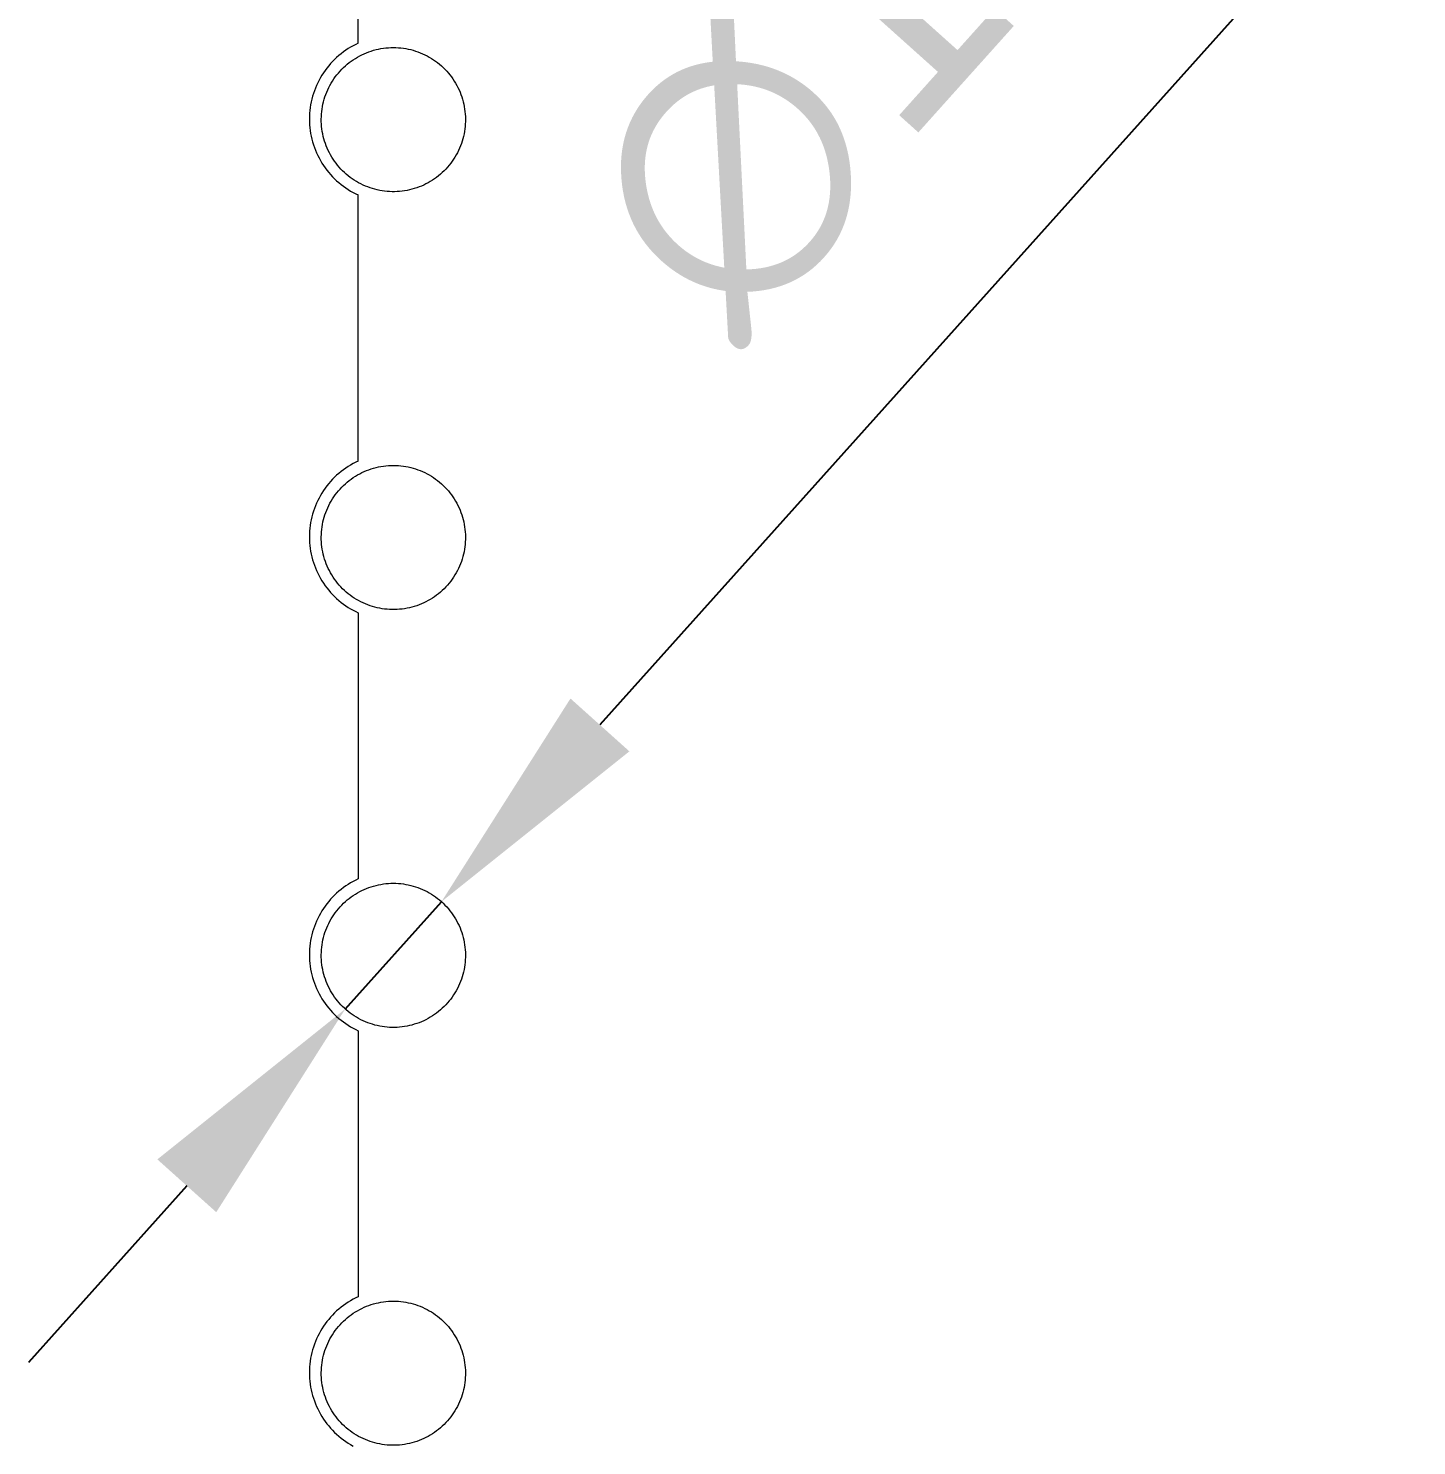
# Model space of a CAD drawing. Header units: inches. Extents: x -6.5 to 91.7, y -2.1 to 67.1.
# Drawn here: x 36.606 to 41.358, y 4.769 to 9.62 of the extents above; entities that cross this region are included whole.
import ezdxf

# ---------------------------------------------------------------- set-up
doc = ezdxf.new("R2010")
doc.units = ezdxf.units.IN
doc.header["$PDSIZE"] = -1
doc.layers.add('ZANO_R', color=7, linetype='Continuous', lineweight=0)
doc.layers.add('ZANO_W', color=1, linetype='Continuous', lineweight=0)
doc.styles.get("Standard").update_dxf_attribs({"font": 'ARIALUNI.TTF'})
doc.dimstyles.new('amerykanie', dxfattribs={"dimtxt": 50, "dimasz": 50, "dimexe": 0.5, "dimexo": 0.5, "dimgap": 1, "dimtad": 1, "dimdec": 0, "dimzin": 0, "dimlunit": 5, "dimtxsty": 'Standard', "dimcen": 0.09, "dimclrd": 1, "dimclre": 1, "dimclrt": 1, "dimazin": 0, "dimtfac": 1, "dimtdec": 0, "dimtmove": 0, "dimatfit": 3, "dimfxl": 1, "dimtzin": 0, "dimarcsym": 1})

# ---------------------------------------------------------------- blocks, each defined once
blk = doc.blocks.new('*D371')
at = {"layer": 'Defpoints', "color": 0}
for p in [(38.02, 6.6307), (37.6906, 6.2633)]:
    blk.add_point(p, dxfattribs=at)
at = {"layer": 'ZANO_W', "color": 1, "lineweight": -2}
for p, q in [((41.3579, 10.3539), (38.5623, 7.2356)), ((37.6906, 6.2633), (38.02, 6.6307)), ((37.1482, 5.6583), (36.6059, 5.0533))]:
    blk.add_line(p, q, dxfattribs=at)
at = {"layer": 'ZANO_W', "color": 1}
for points in [[(38.4615, 7.326), (38.6632, 7.1452), (38.02, 6.6307)], [(37.2491, 5.5679), (37.0474, 5.7487), (37.6906, 6.2633)]]:
    blk.add_solid(points, dxfattribs=at)
at = {"layer": 'ZANO_W', "color": 1, "insert": (39.545, 9.7125), "char_height": 0.8125, "attachment_point": 5, "rotation": 48.1228}
blk.add_mtext('∅1/2', dxfattribs=at)

msp = doc.modelspace()

# ---------------------------------------------------------------- linework, layer by layer
at = {"layer": 'ZANO_R'}
for p, q in [((37.73527, 9.56907), (37.73527, 10.47953)), ((37.71755, 9.56027), (37.70893, 9.55541)), ((37.72633, 9.56482), (37.71755, 9.56027)), ((37.73527, 9.56907), (37.72633, 9.56482)), ((37.65399, 9.51347), (37.64703, 9.50644)), ((37.66119, 9.52026), (37.65399, 9.51347)), ((37.66863, 9.5268), (37.66119, 9.52026)), ((37.67628, 9.53307), (37.66863, 9.5268)), ((37.68415, 9.53908), (37.67628, 9.53307)), ((37.69222, 9.5448), (37.68415, 9.53908)), ((37.70048, 9.55025), (37.69222, 9.5448)), ((37.70893, 9.55541), (37.70048, 9.55025)), ((37.71096, 9.50743), (37.71799, 9.51231)), ((37.71799, 9.51231), (37.72519, 9.51696)), ((37.72519, 9.51696), (37.73254, 9.52135)), ((37.73254, 9.52135), (37.74004, 9.52548)), ((37.74004, 9.52548), (37.74769, 9.52935)), ((37.74769, 9.52935), (37.75546, 9.53295)), ((37.75546, 9.53295), (37.76335, 9.53628)), ((37.76335, 9.53628), (37.77135, 9.53933)), ((37.77135, 9.53933), (37.77945, 9.5421)), ((37.77945, 9.5421), (37.78765, 9.54459)), ((37.78765, 9.54459), (37.79592, 9.5468)), ((37.79592, 9.5468), (37.80427, 9.54871)), ((37.80427, 9.54871), (37.81268, 9.55034)), ((37.81268, 9.55034), (37.82114, 9.55167)), ((37.82114, 9.55167), (37.82964, 9.55271)), ((37.82964, 9.55271), (37.83818, 9.55345)), ((37.83818, 9.55345), (37.84673, 9.5539)), ((37.84673, 9.5539), (37.85529, 9.55405)), ((37.85529, 9.55405), (37.86386, 9.5539)), ((37.86386, 9.5539), (37.87241, 9.55345)), ((37.87241, 9.55345), (37.88094, 9.55271)), ((37.88094, 9.55271), (37.88944, 9.55167)), ((37.88944, 9.55167), (37.8979, 9.55034)), ((37.8979, 9.55034), (37.90631, 9.54871)), ((37.90631, 9.54871), (37.91466, 9.5468)), ((37.91466, 9.5468), (37.92294, 9.54459)), ((37.92294, 9.54459), (37.93113, 9.5421)), ((37.93113, 9.5421), (37.93924, 9.53933)), ((37.93924, 9.53933), (37.94724, 9.53628)), ((37.94724, 9.53628), (37.95513, 9.53295)), ((37.95513, 9.53295), (37.9629, 9.52935)), ((37.9629, 9.52935), (37.97054, 9.52548)), ((37.97054, 9.52548), (37.97804, 9.52135)), ((37.97804, 9.52135), (37.9854, 9.51696)), ((37.9854, 9.51696), (37.9926, 9.51231)), ((37.9926, 9.51231), (37.99963, 9.50743)), ((37.61075, 9.45957), (37.60568, 9.45107)), ((37.61611, 9.46789), (37.61075, 9.45957)), ((37.62175, 9.47602), (37.61611, 9.46789)), ((37.62767, 9.48395), (37.62175, 9.47602)), ((37.63386, 9.49167), (37.62767, 9.48395)), ((37.64032, 9.49917), (37.63386, 9.49167)), ((37.64703, 9.50644), (37.64032, 9.49917)), ((37.65643, 9.45337), (37.66162, 9.46019)), ((37.66162, 9.46019), (37.66705, 9.46682)), ((37.66705, 9.46682), (37.6727, 9.47325)), ((37.6727, 9.47325), (37.67856, 9.47949)), ((37.67856, 9.47949), (37.68465, 9.48552)), ((37.68465, 9.48552), (37.69094, 9.49134)), ((37.69094, 9.49134), (37.69742, 9.49693)), ((37.69742, 9.49693), (37.7041, 9.5023)), ((37.7041, 9.5023), (37.71096, 9.50743)), ((37.99963, 9.50743), (38.00649, 9.5023)), ((38.00649, 9.5023), (38.01316, 9.49693)), ((38.01316, 9.49693), (38.01965, 9.49134)), ((38.01965, 9.49134), (38.02594, 9.48552)), ((38.02594, 9.48552), (38.03202, 9.47949)), ((38.03202, 9.47949), (38.03789, 9.47325)), ((38.03789, 9.47325), (38.04354, 9.46682)), ((38.04354, 9.46682), (38.04896, 9.46019)), ((38.04896, 9.46019), (38.05415, 9.45337)), ((37.58845, 9.41546), (37.58493, 9.40621)), ((37.59229, 9.42458), (37.58845, 9.41546)), ((37.59645, 9.43356), (37.59229, 9.42458)), ((37.60091, 9.44239), (37.59645, 9.43356)), ((37.60568, 9.45107), (37.60091, 9.44239)), ((37.63053, 9.4091), (37.6342, 9.41684)), ((37.6342, 9.41684), (37.63813, 9.42444)), ((37.63813, 9.42444), (37.64233, 9.43191)), ((37.64233, 9.43191), (37.64678, 9.43923)), ((37.64678, 9.43923), (37.65148, 9.44638)), ((37.65148, 9.44638), (37.65643, 9.45337)), ((38.05415, 9.45337), (38.0591, 9.44638)), ((38.0591, 9.44638), (38.06381, 9.43923)), ((38.06381, 9.43923), (38.06826, 9.43191)), ((38.06826, 9.43191), (38.07245, 9.42444)), ((38.07245, 9.42444), (38.07639, 9.41684)), ((38.07639, 9.41684), (38.08006, 9.4091)), ((37.5741, 9.36817), (37.57222, 9.35845)), ((37.57631, 9.37782), (37.5741, 9.36817)), ((37.57885, 9.38738), (37.57631, 9.37782)), ((37.58173, 9.39685), (37.57885, 9.38738)), ((37.58493, 9.40621), (37.58173, 9.39685)), ((37.61434, 9.36042), (37.61633, 9.36875)), ((37.61633, 9.36875), (37.6186, 9.37701)), ((37.6186, 9.37701), (37.62116, 9.38518)), ((37.62116, 9.38518), (37.62401, 9.39326)), ((37.62401, 9.39326), (37.62713, 9.40123)), ((37.62713, 9.40123), (37.63053, 9.4091)), ((38.08006, 9.4091), (38.08345, 9.40123)), ((38.08345, 9.40123), (38.08658, 9.39326)), ((38.08658, 9.39326), (38.08942, 9.38518)), ((38.08942, 9.38518), (38.09198, 9.37701)), ((38.09198, 9.37701), (38.09426, 9.36875)), ((38.09426, 9.36875), (38.09625, 9.36042)), ((37.56811, 9.31911), (37.56794, 9.30922)), ((37.56863, 9.32899), (37.56811, 9.31911)), ((37.56948, 9.33885), (37.56863, 9.32899)), ((37.57068, 9.34868), (37.56948, 9.33885)), ((37.57222, 9.35845), (37.57068, 9.34868)), ((37.60856, 9.30945), (37.60879, 9.31801)), ((37.60879, 9.31801), (37.60931, 9.32656)), ((37.60931, 9.32656), (37.61012, 9.33508)), ((37.61012, 9.33508), (37.61123, 9.34358)), ((37.61123, 9.34358), (37.61264, 9.35203)), ((37.61264, 9.35203), (37.61434, 9.36042)), ((38.09625, 9.36042), (38.09795, 9.35203)), ((38.09795, 9.35203), (38.09935, 9.34358)), ((38.09935, 9.34358), (38.10046, 9.33508)), ((38.10046, 9.33508), (38.10128, 9.32656)), ((38.10128, 9.32656), (38.1018, 9.31801)), ((38.1018, 9.31801), (38.10202, 9.30945)), ((37.56794, 9.30922), (37.56811, 9.29932)), ((37.56811, 9.29932), (37.56863, 9.28944)), ((37.56863, 9.28944), (37.56948, 9.27958)), ((37.56948, 9.27958), (37.57068, 9.26975)), ((37.57068, 9.26975), (37.57222, 9.25998)), ((37.60864, 9.30088), (37.60856, 9.30945)), ((37.60901, 9.29233), (37.60864, 9.30088)), ((37.60968, 9.28379), (37.60901, 9.29233)), ((37.61064, 9.27528), (37.60968, 9.28379)), ((37.6119, 9.26681), (37.61064, 9.27528)), ((37.61345, 9.25838), (37.6119, 9.26681)), ((38.09869, 9.26681), (38.09713, 9.25838)), ((38.09994, 9.27528), (38.09869, 9.26681)), ((38.10091, 9.28379), (38.09994, 9.27528)), ((38.10158, 9.29233), (38.10091, 9.28379)), ((38.10195, 9.30088), (38.10158, 9.29233)), ((38.10202, 9.30945), (38.10195, 9.30088)), ((37.57222, 9.25998), (37.5741, 9.25026)), ((37.5741, 9.25026), (37.57631, 9.24062)), ((37.57631, 9.24062), (37.57885, 9.23105)), ((37.57885, 9.23105), (37.58173, 9.22158)), ((37.58173, 9.22158), (37.58493, 9.21222)), ((37.6153, 9.25002), (37.61345, 9.25838)), ((37.61743, 9.24172), (37.6153, 9.25002)), ((37.61985, 9.23351), (37.61743, 9.24172)), ((37.62255, 9.22538), (37.61985, 9.23351)), ((37.62553, 9.21735), (37.62255, 9.22538)), ((37.6288, 9.20943), (37.62553, 9.21735)), ((38.08505, 9.21735), (38.08179, 9.20943)), ((38.08803, 9.22538), (38.08505, 9.21735)), ((38.09074, 9.23351), (38.08803, 9.22538)), ((38.09316, 9.24172), (38.09074, 9.23351)), ((38.09529, 9.25002), (38.09316, 9.24172)), ((38.09713, 9.25838), (38.09529, 9.25002)), ((37.58493, 9.21222), (37.58845, 9.20297)), ((37.58845, 9.20297), (37.59229, 9.19385)), ((37.59229, 9.19385), (37.59645, 9.18487)), ((37.59645, 9.18487), (37.60091, 9.17604)), ((37.60091, 9.17604), (37.60568, 9.16737)), ((37.63233, 9.20163), (37.6288, 9.20943)), ((37.63613, 9.19396), (37.63233, 9.20163)), ((37.6402, 9.18642), (37.63613, 9.19396)), ((37.64452, 9.17902), (37.6402, 9.18642)), ((37.6491, 9.17179), (37.64452, 9.17902)), ((37.65393, 9.16471), (37.6491, 9.17179)), ((38.06148, 9.17179), (38.05666, 9.16471)), ((38.06606, 9.17902), (38.06148, 9.17179)), ((38.07039, 9.18642), (38.06606, 9.17902)), ((38.07445, 9.19396), (38.07039, 9.18642)), ((38.07826, 9.20163), (38.07445, 9.19396)), ((38.08179, 9.20943), (38.07826, 9.20163)), ((37.60568, 9.16737), (37.61075, 9.15886)), ((37.61075, 9.15886), (37.61611, 9.15054)), ((37.61611, 9.15054), (37.62175, 9.14241)), ((37.62175, 9.14241), (37.62767, 9.13448)), ((37.62767, 9.13448), (37.63386, 9.12676)), ((37.63386, 9.12676), (37.64032, 9.11926)), ((37.659, 9.15781), (37.65393, 9.16471)), ((37.66431, 9.15109), (37.659, 9.15781)), ((37.66984, 9.14455), (37.66431, 9.15109)), ((37.6756, 9.13821), (37.66984, 9.14455)), ((37.68158, 9.13208), (37.6756, 9.13821)), ((37.68777, 9.12616), (37.68158, 9.13208)), ((37.69415, 9.12045), (37.68777, 9.12616)), ((37.70074, 9.11497), (37.69415, 9.12045)), ((38.01643, 9.12045), (38.00985, 9.11497)), ((38.02282, 9.12616), (38.01643, 9.12045)), ((38.02901, 9.13208), (38.02282, 9.12616)), ((38.03498, 9.13821), (38.02901, 9.13208)), ((38.04074, 9.14455), (38.03498, 9.13821)), ((38.04628, 9.15109), (38.04074, 9.14455)), ((38.05159, 9.15781), (38.04628, 9.15109)), ((38.05666, 9.16471), (38.05159, 9.15781)), ((37.64032, 9.11926), (37.64703, 9.11199)), ((37.64703, 9.11199), (37.65399, 9.10496)), ((37.65399, 9.10496), (37.66119, 9.09817)), ((37.66119, 9.09817), (37.66863, 9.09163)), ((37.66863, 9.09163), (37.67628, 9.08536)), ((37.67628, 9.08536), (37.68415, 9.07936)), ((37.68415, 9.07936), (37.69222, 9.07363)), ((37.69222, 9.07363), (37.70048, 9.06818)), ((37.7075, 9.10972), (37.70074, 9.11497)), ((37.71445, 9.10471), (37.7075, 9.10972)), ((37.72157, 9.09995), (37.71445, 9.10471)), ((37.72885, 9.09543), (37.72157, 9.09995)), ((37.73627, 9.09117), (37.72885, 9.09543)), ((37.74385, 9.08717), (37.73627, 9.09117)), ((37.75156, 9.08343), (37.74385, 9.08717)), ((37.75939, 9.07997), (37.75156, 9.08343)), ((37.76734, 9.07678), (37.75939, 9.07997)), ((37.77539, 9.07386), (37.76734, 9.07678)), ((37.78354, 9.07123), (37.77539, 9.07386)), ((37.79178, 9.06888), (37.78354, 9.07123)), ((37.92705, 9.07123), (37.91881, 9.06888)), ((37.9352, 9.07386), (37.92705, 9.07123)), ((37.94325, 9.07678), (37.9352, 9.07386)), ((37.9512, 9.07997), (37.94325, 9.07678)), ((37.95903, 9.08343), (37.9512, 9.07997)), ((37.96674, 9.08717), (37.95903, 9.08343)), ((37.97431, 9.09117), (37.96674, 9.08717)), ((37.98174, 9.09543), (37.97431, 9.09117)), ((37.98902, 9.09995), (37.98174, 9.09543)), ((37.99613, 9.10471), (37.98902, 9.09995)), ((38.00308, 9.10972), (37.99613, 9.10471)), ((38.00985, 9.11497), (38.00308, 9.10972)), ((37.70048, 9.06818), (37.70893, 9.06303)), ((37.70893, 9.06303), (37.71755, 9.05817)), ((37.71755, 9.05817), (37.72633, 9.05361)), ((37.72633, 9.05361), (37.73527, 9.04936)), ((37.73527, 8.1389), (37.73527, 9.04936)), ((37.80009, 9.06682), (37.79178, 9.06888)), ((37.80847, 9.06505), (37.80009, 9.06682)), ((37.81691, 9.06357), (37.80847, 9.06505)), ((37.82539, 9.06239), (37.81691, 9.06357)), ((37.83391, 9.06149), (37.82539, 9.06239)), ((37.84245, 9.0609), (37.83391, 9.06149)), ((37.85101, 9.0606), (37.84245, 9.0609)), ((37.85958, 9.0606), (37.85101, 9.0606)), ((37.86813, 9.0609), (37.85958, 9.0606)), ((37.87668, 9.06149), (37.86813, 9.0609)), ((37.8852, 9.06239), (37.87668, 9.06149)), ((37.89368, 9.06357), (37.8852, 9.06239)), ((37.90212, 9.06505), (37.89368, 9.06357)), ((37.9105, 9.06682), (37.90212, 9.06505)), ((37.91881, 9.06888), (37.9105, 9.06682)), ((37.67628, 8.1029), (37.66863, 8.09663)), ((37.68415, 8.10891), (37.67628, 8.1029)), ((37.69222, 8.11463), (37.68415, 8.10891)), ((37.70048, 8.12008), (37.69222, 8.11463)), ((37.70893, 8.12523), (37.70048, 8.12008)), ((37.71755, 8.13009), (37.70893, 8.12523)), ((37.72633, 8.13465), (37.71755, 8.13009)), ((37.73527, 8.1389), (37.72633, 8.13465)), ((37.74769, 8.09917), (37.75546, 8.10278)), ((37.75546, 8.10278), (37.76335, 8.1061)), ((37.76335, 8.1061), (37.77135, 8.10916)), ((37.77135, 8.10916), (37.77945, 8.11193)), ((37.77945, 8.11193), (37.78765, 8.11442)), ((37.78765, 8.11442), (37.79592, 8.11663)), ((37.79592, 8.11663), (37.80427, 8.11854)), ((37.80427, 8.11854), (37.81268, 8.12017)), ((37.81268, 8.12017), (37.82114, 8.1215)), ((37.82114, 8.1215), (37.82964, 8.12254)), ((37.82964, 8.12254), (37.83818, 8.12328)), ((37.83818, 8.12328), (37.84673, 8.12373)), ((37.84673, 8.12373), (37.85529, 8.12388)), ((37.85529, 8.12388), (37.86386, 8.12373)), ((37.86386, 8.12373), (37.87241, 8.12328)), ((37.87241, 8.12328), (37.88094, 8.12254)), ((37.88094, 8.12254), (37.88944, 8.1215)), ((37.88944, 8.1215), (37.8979, 8.12017)), ((37.8979, 8.12017), (37.90631, 8.11854)), ((37.90631, 8.11854), (37.91466, 8.11663)), ((37.91466, 8.11663), (37.92294, 8.11442)), ((37.92294, 8.11442), (37.93113, 8.11193)), ((37.93113, 8.11193), (37.93924, 8.10916)), ((37.93924, 8.10916), (37.94724, 8.1061)), ((37.94724, 8.1061), (37.95513, 8.10278)), ((37.95513, 8.10278), (37.9629, 8.09917)), ((37.62767, 8.05378), (37.62175, 8.04585)), ((37.63386, 8.0615), (37.62767, 8.05378)), ((37.64032, 8.069), (37.63386, 8.0615)), ((37.64703, 8.07627), (37.64032, 8.069)), ((37.65399, 8.0833), (37.64703, 8.07627)), ((37.66119, 8.09009), (37.65399, 8.0833)), ((37.66863, 8.09663), (37.66119, 8.09009)), ((37.67856, 8.04932), (37.68465, 8.05535)), ((37.68465, 8.05535), (37.69094, 8.06117)), ((37.69094, 8.06117), (37.69742, 8.06676)), ((37.69742, 8.06676), (37.7041, 8.07212)), ((37.7041, 8.07212), (37.71096, 8.07725)), ((37.71096, 8.07725), (37.71799, 8.08214)), ((37.71799, 8.08214), (37.72519, 8.08679)), ((37.72519, 8.08679), (37.73254, 8.09117)), ((37.73254, 8.09117), (37.74004, 8.09531)), ((37.74004, 8.09531), (37.74769, 8.09917)), ((37.9629, 8.09917), (37.97054, 8.09531)), ((37.97054, 8.09531), (37.97804, 8.09117)), ((37.97804, 8.09117), (37.9854, 8.08679)), ((37.9854, 8.08679), (37.9926, 8.08214)), ((37.9926, 8.08214), (37.99963, 8.07725)), ((37.99963, 8.07725), (38.00649, 8.07212)), ((38.00649, 8.07212), (38.01316, 8.06676)), ((38.01316, 8.06676), (38.01965, 8.06117)), ((38.01965, 8.06117), (38.02594, 8.05535)), ((38.02594, 8.05535), (38.03202, 8.04932)), ((37.60091, 8.01222), (37.59645, 8.00339)), ((37.60568, 8.0209), (37.60091, 8.01222)), ((37.61075, 8.0294), (37.60568, 8.0209)), ((37.61611, 8.03772), (37.61075, 8.0294)), ((37.62175, 8.04585), (37.61611, 8.03772)), ((37.64233, 8.00174), (37.64678, 8.00906)), ((37.64678, 8.00906), (37.65148, 8.01621)), ((37.65148, 8.01621), (37.65643, 8.0232)), ((37.65643, 8.0232), (37.66162, 8.03002)), ((37.66162, 8.03002), (37.66705, 8.03665)), ((37.66705, 8.03665), (37.6727, 8.04308)), ((37.6727, 8.04308), (37.67856, 8.04932)), ((38.03202, 8.04932), (38.03789, 8.04308)), ((38.03789, 8.04308), (38.04354, 8.03665)), ((38.04354, 8.03665), (38.04896, 8.03002)), ((38.04896, 8.03002), (38.05415, 8.0232)), ((38.05415, 8.0232), (38.0591, 8.01621)), ((38.0591, 8.01621), (38.06381, 8.00906)), ((38.06381, 8.00906), (38.06826, 8.00174)), ((37.57885, 7.95721), (37.57631, 7.94764)), ((37.58173, 7.96668), (37.57885, 7.95721)), ((37.58493, 7.97604), (37.58173, 7.96668)), ((37.58845, 7.98529), (37.58493, 7.97604)), ((37.59229, 7.99441), (37.58845, 7.98529)), ((37.59645, 8.00339), (37.59229, 7.99441)), ((37.62116, 7.95501), (37.62401, 7.96309)), ((37.62401, 7.96309), (37.62713, 7.97106)), ((37.62713, 7.97106), (37.63053, 7.97893)), ((37.63053, 7.97893), (37.6342, 7.98667)), ((37.6342, 7.98667), (37.63813, 7.99427)), ((37.63813, 7.99427), (37.64233, 8.00174)), ((38.06826, 8.00174), (38.07245, 7.99427)), ((38.07245, 7.99427), (38.07639, 7.98667)), ((38.07639, 7.98667), (38.08006, 7.97893)), ((38.08006, 7.97893), (38.08345, 7.97106)), ((38.08345, 7.97106), (38.08658, 7.96309)), ((38.08658, 7.96309), (38.08942, 7.95501)), ((37.56948, 7.90868), (37.56863, 7.89882)), ((37.57068, 7.91851), (37.56948, 7.90868)), ((37.57222, 7.92828), (37.57068, 7.91851)), ((37.5741, 7.938), (37.57222, 7.92828)), ((37.57631, 7.94764), (37.5741, 7.938)), ((37.61012, 7.90491), (37.61123, 7.91341)), ((37.61123, 7.91341), (37.61264, 7.92185)), ((37.61264, 7.92185), (37.61434, 7.93025)), ((37.61434, 7.93025), (37.61633, 7.93858)), ((37.61633, 7.93858), (37.6186, 7.94684)), ((37.6186, 7.94684), (37.62116, 7.95501)), ((38.08942, 7.95501), (38.09198, 7.94684)), ((38.09198, 7.94684), (38.09426, 7.93858)), ((38.09426, 7.93858), (38.09625, 7.93025)), ((38.09625, 7.93025), (38.09795, 7.92185)), ((38.09795, 7.92185), (38.09935, 7.91341)), ((38.09935, 7.91341), (38.10046, 7.90491)), ((37.56811, 7.88894), (37.56794, 7.87905)), ((37.56794, 7.87905), (37.56811, 7.86915)), ((37.56863, 7.89882), (37.56811, 7.88894)), ((37.56811, 7.86915), (37.56863, 7.85927)), ((37.56863, 7.85927), (37.56948, 7.84941)), ((37.60856, 7.87928), (37.60879, 7.88784)), ((37.60864, 7.87071), (37.60856, 7.87928)), ((37.60901, 7.86216), (37.60864, 7.87071)), ((37.60879, 7.88784), (37.60931, 7.89639)), ((37.60968, 7.85362), (37.60901, 7.86216)), ((37.60931, 7.89639), (37.61012, 7.90491)), ((38.10046, 7.90491), (38.10128, 7.89639)), ((38.10158, 7.86216), (38.10091, 7.85362)), ((38.10128, 7.89639), (38.1018, 7.88784)), ((38.10195, 7.87071), (38.10158, 7.86216)), ((38.1018, 7.88784), (38.10202, 7.87928)), ((38.10202, 7.87928), (38.10195, 7.87071)), ((37.56948, 7.84941), (37.57068, 7.83958)), ((37.57068, 7.83958), (37.57222, 7.82981)), ((37.57222, 7.82981), (37.5741, 7.82009)), ((37.5741, 7.82009), (37.57631, 7.81045)), ((37.57631, 7.81045), (37.57885, 7.80088)), ((37.61064, 7.84511), (37.60968, 7.85362)), ((37.6119, 7.83663), (37.61064, 7.84511)), ((37.61345, 7.82821), (37.6119, 7.83663)), ((37.6153, 7.81985), (37.61345, 7.82821)), ((37.61743, 7.81155), (37.6153, 7.81985)), ((37.61985, 7.80334), (37.61743, 7.81155)), ((38.09316, 7.81155), (38.09074, 7.80334)), ((38.09529, 7.81985), (38.09316, 7.81155)), ((38.09713, 7.82821), (38.09529, 7.81985)), ((38.09869, 7.83663), (38.09713, 7.82821)), ((38.09994, 7.84511), (38.09869, 7.83663)), ((38.10091, 7.85362), (38.09994, 7.84511)), ((37.57885, 7.80088), (37.58173, 7.79141)), ((37.58173, 7.79141), (37.58493, 7.78205)), ((37.58493, 7.78205), (37.58845, 7.7728)), ((37.58845, 7.7728), (37.59229, 7.76368)), ((37.59229, 7.76368), (37.59645, 7.7547)), ((37.62255, 7.79521), (37.61985, 7.80334)), ((37.62553, 7.78718), (37.62255, 7.79521)), ((37.6288, 7.77926), (37.62553, 7.78718)), ((37.63233, 7.77146), (37.6288, 7.77926)), ((37.63613, 7.76378), (37.63233, 7.77146)), ((37.6402, 7.75625), (37.63613, 7.76378)), ((38.07445, 7.76378), (38.07039, 7.75625)), ((38.07826, 7.77146), (38.07445, 7.76378)), ((38.08179, 7.77926), (38.07826, 7.77146)), ((38.08505, 7.78718), (38.08179, 7.77926)), ((38.08803, 7.79521), (38.08505, 7.78718)), ((38.09074, 7.80334), (38.08803, 7.79521)), ((37.59645, 7.7547), (37.60091, 7.74587)), ((37.60091, 7.74587), (37.60568, 7.73719)), ((37.60568, 7.73719), (37.61075, 7.72869)), ((37.61075, 7.72869), (37.61611, 7.72037)), ((37.61611, 7.72037), (37.62175, 7.71224)), ((37.64452, 7.74885), (37.6402, 7.75625)), ((37.6491, 7.74162), (37.64452, 7.74885)), ((37.65393, 7.73454), (37.6491, 7.74162)), ((37.659, 7.72764), (37.65393, 7.73454)), ((37.66431, 7.72092), (37.659, 7.72764)), ((37.66984, 7.71438), (37.66431, 7.72092)), ((37.6756, 7.70804), (37.66984, 7.71438)), ((38.04074, 7.71438), (38.03498, 7.70804)), ((38.04628, 7.72092), (38.04074, 7.71438)), ((38.05159, 7.72764), (38.04628, 7.72092)), ((38.05666, 7.73454), (38.05159, 7.72764)), ((38.06148, 7.74162), (38.05666, 7.73454)), ((38.06606, 7.74885), (38.06148, 7.74162)), ((38.07039, 7.75625), (38.06606, 7.74885)), ((37.62175, 7.71224), (37.62767, 7.70431)), ((37.62767, 7.70431), (37.63386, 7.69659)), ((37.63386, 7.69659), (37.64032, 7.68909)), ((37.64032, 7.68909), (37.64703, 7.68182)), ((37.64703, 7.68182), (37.65399, 7.67479)), ((37.65399, 7.67479), (37.66119, 7.668)), ((37.66119, 7.668), (37.66863, 7.66146)), ((37.68158, 7.70191), (37.6756, 7.70804)), ((37.68777, 7.69599), (37.68158, 7.70191)), ((37.69415, 7.69028), (37.68777, 7.69599)), ((37.70074, 7.6848), (37.69415, 7.69028)), ((37.7075, 7.67955), (37.70074, 7.6848)), ((37.71445, 7.67454), (37.7075, 7.67955)), ((37.72157, 7.66978), (37.71445, 7.67454)), ((37.72885, 7.66526), (37.72157, 7.66978)), ((37.73627, 7.661), (37.72885, 7.66526)), ((37.98174, 7.66526), (37.97431, 7.661)), ((37.98902, 7.66978), (37.98174, 7.66526)), ((37.99613, 7.67454), (37.98902, 7.66978)), ((38.00308, 7.67955), (37.99613, 7.67454)), ((38.00985, 7.6848), (38.00308, 7.67955)), ((38.01643, 7.69028), (38.00985, 7.6848)), ((38.02282, 7.69599), (38.01643, 7.69028)), ((38.02901, 7.70191), (38.02282, 7.69599)), ((38.03498, 7.70804), (38.02901, 7.70191)), ((37.66863, 7.66146), (37.67628, 7.65519)), ((37.67628, 7.65519), (37.68415, 7.64918)), ((37.68415, 7.64918), (37.69222, 7.64346)), ((37.69222, 7.64346), (37.70048, 7.63801)), ((37.70048, 7.63801), (37.70893, 7.63286)), ((37.70893, 7.63286), (37.71755, 7.628)), ((37.71755, 7.628), (37.72633, 7.62344)), ((37.72633, 7.62344), (37.73527, 7.61919)), ((37.73527, 7.61919), (37.73527, 6.70873)), ((37.74385, 7.657), (37.73627, 7.661)), ((37.75156, 7.65326), (37.74385, 7.657)), ((37.75939, 7.6498), (37.75156, 7.65326)), ((37.76734, 7.64661), (37.75939, 7.6498)), ((37.77539, 7.64369), (37.76734, 7.64661)), ((37.78354, 7.64106), (37.77539, 7.64369)), ((37.79178, 7.63871), (37.78354, 7.64106)), ((37.80009, 7.63665), (37.79178, 7.63871)), ((37.80847, 7.63488), (37.80009, 7.63665)), ((37.81691, 7.6334), (37.80847, 7.63488)), ((37.82539, 7.63221), (37.81691, 7.6334)), ((37.83391, 7.63132), (37.82539, 7.63221)), ((37.84245, 7.63073), (37.83391, 7.63132)), ((37.85101, 7.63043), (37.84245, 7.63073)), ((37.85958, 7.63043), (37.85101, 7.63043)), ((37.86813, 7.63073), (37.85958, 7.63043)), ((37.87668, 7.63132), (37.86813, 7.63073)), ((37.8852, 7.63221), (37.87668, 7.63132)), ((37.89368, 7.6334), (37.8852, 7.63221)), ((37.90212, 7.63488), (37.89368, 7.6334)), ((37.9105, 7.63665), (37.90212, 7.63488)), ((37.91881, 7.63871), (37.9105, 7.63665)), ((37.92705, 7.64106), (37.91881, 7.63871)), ((37.9352, 7.64369), (37.92705, 7.64106)), ((37.94325, 7.64661), (37.9352, 7.64369)), ((37.9512, 7.6498), (37.94325, 7.64661)), ((37.95903, 7.65326), (37.9512, 7.6498)), ((37.96674, 7.657), (37.95903, 7.65326)), ((37.97431, 7.661), (37.96674, 7.657)), ((37.70893, 6.69506), (37.70048, 6.68991)), ((37.71755, 6.69992), (37.70893, 6.69506)), ((37.72633, 6.70448), (37.71755, 6.69992)), ((37.73527, 6.70873), (37.72633, 6.70448)), ((37.64703, 6.6461), (37.64032, 6.63883)), ((37.65399, 6.65313), (37.64703, 6.6461)), ((37.66119, 6.65992), (37.65399, 6.65313)), ((37.66863, 6.66646), (37.66119, 6.65992)), ((37.67628, 6.67273), (37.66863, 6.66646)), ((37.68415, 6.67873), (37.67628, 6.67273)), ((37.69222, 6.68446), (37.68415, 6.67873)), ((37.70048, 6.68991), (37.69222, 6.68446)), ((37.7041, 6.64195), (37.71096, 6.64708)), ((37.71096, 6.64708), (37.71799, 6.65197)), ((37.71799, 6.65197), (37.72519, 6.65661)), ((37.72519, 6.65661), (37.73254, 6.661)), ((37.73254, 6.661), (37.74004, 6.66514)), ((37.74004, 6.66514), (37.74769, 6.669)), ((37.74769, 6.669), (37.75546, 6.6726)), ((37.75546, 6.6726), (37.76335, 6.67593)), ((37.76335, 6.67593), (37.77135, 6.67899)), ((37.77135, 6.67899), (37.77945, 6.68176)), ((37.77945, 6.68176), (37.78765, 6.68425)), ((37.78765, 6.68425), (37.79592, 6.68646)), ((37.79592, 6.68646), (37.80427, 6.68837)), ((37.80427, 6.68837), (37.81268, 6.69)), ((37.81268, 6.69), (37.82114, 6.69133)), ((37.82114, 6.69133), (37.82964, 6.69237)), ((37.82964, 6.69237), (37.83818, 6.69311)), ((37.83818, 6.69311), (37.84673, 6.69356)), ((37.84673, 6.69356), (37.85529, 6.6937)), ((37.85529, 6.6937), (37.86386, 6.69356)), ((37.86386, 6.69356), (37.87241, 6.69311)), ((37.87241, 6.69311), (37.88094, 6.69237)), ((37.88094, 6.69237), (37.88944, 6.69133)), ((37.88944, 6.69133), (37.8979, 6.69)), ((37.8979, 6.69), (37.90631, 6.68837)), ((37.90631, 6.68837), (37.91466, 6.68646)), ((37.91466, 6.68646), (37.92294, 6.68425)), ((37.92294, 6.68425), (37.93113, 6.68176)), ((37.93113, 6.68176), (37.93924, 6.67899)), ((37.93924, 6.67899), (37.94724, 6.67593)), ((37.94724, 6.67593), (37.95513, 6.6726)), ((37.95513, 6.6726), (37.9629, 6.669)), ((37.9629, 6.669), (37.97054, 6.66514)), ((37.97054, 6.66514), (37.97804, 6.661)), ((37.97804, 6.661), (37.9854, 6.65661)), ((37.9854, 6.65661), (37.9926, 6.65197)), ((37.9926, 6.65197), (37.99963, 6.64708)), ((37.99963, 6.64708), (38.00649, 6.64195)), ((37.61075, 6.59923), (37.60568, 6.59073)), ((37.61611, 6.60755), (37.61075, 6.59923)), ((37.62175, 6.61568), (37.61611, 6.60755)), ((37.62767, 6.62361), (37.62175, 6.61568)), ((37.63386, 6.63133), (37.62767, 6.62361)), ((37.64032, 6.63883), (37.63386, 6.63133)), ((37.65643, 6.59303), (37.66162, 6.59985)), ((37.66162, 6.59985), (37.66705, 6.60648)), ((37.66705, 6.60648), (37.6727, 6.61291)), ((37.6727, 6.61291), (37.67856, 6.61915)), ((37.67856, 6.61915), (37.68465, 6.62518)), ((37.68465, 6.62518), (37.69094, 6.631)), ((37.69094, 6.631), (37.69742, 6.63659)), ((37.69742, 6.63659), (37.7041, 6.64195)), ((38.00649, 6.64195), (38.01316, 6.63659)), ((38.01316, 6.63659), (38.01965, 6.631)), ((38.01965, 6.631), (38.02594, 6.62518)), ((38.02594, 6.62518), (38.03202, 6.61915)), ((38.03202, 6.61915), (38.03789, 6.61291)), ((38.03789, 6.61291), (38.04354, 6.60648)), ((38.04354, 6.60648), (38.04896, 6.59985)), ((38.04896, 6.59985), (38.05415, 6.59303)), ((37.58845, 6.55512), (37.58493, 6.54587)), ((37.59229, 6.56424), (37.58845, 6.55512)), ((37.59645, 6.57322), (37.59229, 6.56424)), ((37.60091, 6.58205), (37.59645, 6.57322)), ((37.60568, 6.59073), (37.60091, 6.58205)), ((37.62713, 6.54089), (37.63053, 6.54876)), ((37.63053, 6.54876), (37.6342, 6.5565)), ((37.6342, 6.5565), (37.63813, 6.5641)), ((37.63813, 6.5641), (37.64233, 6.57157)), ((37.64233, 6.57157), (37.64678, 6.57889)), ((37.64678, 6.57889), (37.65148, 6.58604)), ((37.65148, 6.58604), (37.65643, 6.59303)), ((38.05415, 6.59303), (38.0591, 6.58604)), ((38.0591, 6.58604), (38.06381, 6.57889)), ((38.06381, 6.57889), (38.06826, 6.57157)), ((38.06826, 6.57157), (38.07245, 6.5641)), ((38.07245, 6.5641), (38.07639, 6.5565)), ((38.07639, 6.5565), (38.08006, 6.54876)), ((38.08006, 6.54876), (38.08345, 6.54089)), ((37.5741, 6.50783), (37.57222, 6.49811)), ((37.57631, 6.51747), (37.5741, 6.50783)), ((37.57885, 6.52704), (37.57631, 6.51747)), ((37.58173, 6.53651), (37.57885, 6.52704)), ((37.58493, 6.54587), (37.58173, 6.53651)), ((37.61434, 6.50008), (37.61633, 6.50841)), ((37.61633, 6.50841), (37.6186, 6.51667)), ((37.6186, 6.51667), (37.62116, 6.52484)), ((37.62116, 6.52484), (37.62401, 6.53292)), ((37.62401, 6.53292), (37.62713, 6.54089)), ((38.08345, 6.54089), (38.08658, 6.53292)), ((38.08658, 6.53292), (38.08942, 6.52484)), ((38.08942, 6.52484), (38.09198, 6.51667)), ((38.09198, 6.51667), (38.09426, 6.50841)), ((38.09426, 6.50841), (38.09625, 6.50008)), ((37.56811, 6.45877), (37.56794, 6.44887)), ((37.56863, 6.46865), (37.56811, 6.45877)), ((37.56948, 6.47851), (37.56863, 6.46865)), ((37.57068, 6.48834), (37.56948, 6.47851)), ((37.57222, 6.49811), (37.57068, 6.48834)), ((37.60856, 6.44911), (37.60879, 6.45767)), ((37.60879, 6.45767), (37.60931, 6.46622)), ((37.60931, 6.46622), (37.61012, 6.47474)), ((37.61012, 6.47474), (37.61123, 6.48324)), ((37.61123, 6.48324), (37.61264, 6.49168)), ((37.61264, 6.49168), (37.61434, 6.50008)), ((38.09625, 6.50008), (38.09795, 6.49168)), ((38.09795, 6.49168), (38.09935, 6.48324)), ((38.09935, 6.48324), (38.10046, 6.47474)), ((38.10046, 6.47474), (38.10128, 6.46622)), ((38.10128, 6.46622), (38.1018, 6.45767)), ((38.1018, 6.45767), (38.10202, 6.44911)), ((37.56794, 6.44887), (37.56811, 6.43898)), ((37.56811, 6.43898), (37.56863, 6.4291)), ((37.56863, 6.4291), (37.56948, 6.41924)), ((37.56948, 6.41924), (37.57068, 6.40941)), ((37.57068, 6.40941), (37.57222, 6.39964)), ((37.60864, 6.44054), (37.60856, 6.44911)), ((37.60901, 6.43199), (37.60864, 6.44054)), ((37.60968, 6.42345), (37.60901, 6.43199)), ((37.61064, 6.41494), (37.60968, 6.42345)), ((37.6119, 6.40646), (37.61064, 6.41494)), ((37.61345, 6.39804), (37.6119, 6.40646)), ((38.09869, 6.40646), (38.09713, 6.39804)), ((38.09994, 6.41494), (38.09869, 6.40646)), ((38.10091, 6.42345), (38.09994, 6.41494)), ((38.10158, 6.43199), (38.10091, 6.42345)), ((38.10195, 6.44054), (38.10158, 6.43199)), ((38.10202, 6.44911), (38.10195, 6.44054)), ((37.57222, 6.39964), (37.5741, 6.38992)), ((37.5741, 6.38992), (37.57631, 6.38027)), ((37.57631, 6.38027), (37.57885, 6.37071)), ((37.57885, 6.37071), (37.58173, 6.36124)), ((37.58173, 6.36124), (37.58493, 6.35188)), ((37.6153, 6.38968), (37.61345, 6.39804)), ((37.61743, 6.38138), (37.6153, 6.38968)), ((37.61985, 6.37317), (37.61743, 6.38138)), ((37.62255, 6.36504), (37.61985, 6.37317)), ((37.62553, 6.35701), (37.62255, 6.36504)), ((37.6288, 6.34909), (37.62553, 6.35701)), ((38.08505, 6.35701), (38.08179, 6.34909)), ((38.08803, 6.36504), (38.08505, 6.35701)), ((38.09074, 6.37317), (38.08803, 6.36504)), ((38.09316, 6.38138), (38.09074, 6.37317)), ((38.09529, 6.38968), (38.09316, 6.38138)), ((38.09713, 6.39804), (38.09529, 6.38968)), ((37.58493, 6.35188), (37.58845, 6.34263)), ((37.58845, 6.34263), (37.59229, 6.33351)), ((37.59229, 6.33351), (37.59645, 6.32453)), ((37.59645, 6.32453), (37.60091, 6.3157)), ((37.60091, 6.3157), (37.60568, 6.30702)), ((37.60568, 6.30702), (37.61075, 6.29852)), ((37.63233, 6.34129), (37.6288, 6.34909)), ((37.63613, 6.33361), (37.63233, 6.34129)), ((37.6402, 6.32608), (37.63613, 6.33361)), ((37.64452, 6.31868), (37.6402, 6.32608)), ((37.6491, 6.31145), (37.64452, 6.31868)), ((37.65393, 6.30437), (37.6491, 6.31145)), ((38.06148, 6.31145), (38.05666, 6.30437)), ((38.06606, 6.31868), (38.06148, 6.31145)), ((38.07039, 6.32608), (38.06606, 6.31868)), ((38.07445, 6.33361), (38.07039, 6.32608)), ((38.07826, 6.34129), (38.07445, 6.33361)), ((38.08179, 6.34909), (38.07826, 6.34129)), ((37.61075, 6.29852), (37.61611, 6.2902)), ((37.61611, 6.2902), (37.62175, 6.28207)), ((37.62175, 6.28207), (37.62767, 6.27414)), ((37.62767, 6.27414), (37.63386, 6.26642)), ((37.63386, 6.26642), (37.64032, 6.25892)), ((37.64032, 6.25892), (37.64703, 6.25165)), ((37.659, 6.29747), (37.65393, 6.30437)), ((37.66431, 6.29075), (37.659, 6.29747)), ((37.66984, 6.28421), (37.66431, 6.29075)), ((37.6756, 6.27787), (37.66984, 6.28421)), ((37.68158, 6.27174), (37.6756, 6.27787)), ((37.68777, 6.26581), (37.68158, 6.27174)), ((37.69415, 6.26011), (37.68777, 6.26581)), ((37.70074, 6.25463), (37.69415, 6.26011)), ((38.01643, 6.26011), (38.00985, 6.25463)), ((38.02282, 6.26581), (38.01643, 6.26011)), ((38.02901, 6.27174), (38.02282, 6.26581)), ((38.03498, 6.27787), (38.02901, 6.27174)), ((38.04074, 6.28421), (38.03498, 6.27787)), ((38.04628, 6.29075), (38.04074, 6.28421)), ((38.05159, 6.29747), (38.04628, 6.29075)), ((38.05666, 6.30437), (38.05159, 6.29747)), ((37.64703, 6.25165), (37.65399, 6.24462)), ((37.65399, 6.24462), (37.66119, 6.23783)), ((37.66119, 6.23783), (37.66863, 6.23129)), ((37.66863, 6.23129), (37.67628, 6.22502)), ((37.67628, 6.22502), (37.68415, 6.21901)), ((37.68415, 6.21901), (37.69222, 6.21329)), ((37.69222, 6.21329), (37.70048, 6.20784)), ((37.7075, 6.24938), (37.70074, 6.25463)), ((37.71445, 6.24437), (37.7075, 6.24938)), ((37.72157, 6.23961), (37.71445, 6.24437)), ((37.72885, 6.23509), (37.72157, 6.23961)), ((37.73627, 6.23083), (37.72885, 6.23509)), ((37.74385, 6.22683), (37.73627, 6.23083)), ((37.75156, 6.22309), (37.74385, 6.22683)), ((37.75939, 6.21963), (37.75156, 6.22309)), ((37.76734, 6.21643), (37.75939, 6.21963)), ((37.77539, 6.21352), (37.76734, 6.21643)), ((37.78354, 6.21089), (37.77539, 6.21352)), ((37.79178, 6.20854), (37.78354, 6.21089)), ((37.92705, 6.21089), (37.91881, 6.20854)), ((37.9352, 6.21352), (37.92705, 6.21089)), ((37.94325, 6.21643), (37.9352, 6.21352)), ((37.9512, 6.21963), (37.94325, 6.21643)), ((37.95903, 6.22309), (37.9512, 6.21963)), ((37.96674, 6.22683), (37.95903, 6.22309)), ((37.97431, 6.23083), (37.96674, 6.22683)), ((37.98174, 6.23509), (37.97431, 6.23083)), ((37.98902, 6.23961), (37.98174, 6.23509)), ((37.99613, 6.24437), (37.98902, 6.23961)), ((38.00308, 6.24938), (37.99613, 6.24437)), ((38.00985, 6.25463), (38.00308, 6.24938)), ((37.70048, 6.20784), (37.70893, 6.20268)), ((37.70893, 6.20268), (37.71755, 6.19782)), ((37.71755, 6.19782), (37.72633, 6.19327)), ((37.72633, 6.19327), (37.73527, 6.18902)), ((37.73527, 6.18902), (37.73527, 5.27856)), ((37.80009, 6.20648), (37.79178, 6.20854)), ((37.80847, 6.20471), (37.80009, 6.20648)), ((37.81691, 6.20323), (37.80847, 6.20471)), ((37.82539, 6.20204), (37.81691, 6.20323)), ((37.83391, 6.20115), (37.82539, 6.20204)), ((37.84245, 6.20056), (37.83391, 6.20115)), ((37.85101, 6.20026), (37.84245, 6.20056)), ((37.85958, 6.20026), (37.85101, 6.20026)), ((37.86813, 6.20056), (37.85958, 6.20026)), ((37.87668, 6.20115), (37.86813, 6.20056)), ((37.8852, 6.20204), (37.87668, 6.20115)), ((37.89368, 6.20323), (37.8852, 6.20204)), ((37.90212, 6.20471), (37.89368, 6.20323)), ((37.9105, 6.20648), (37.90212, 6.20471)), ((37.91881, 6.20854), (37.9105, 6.20648)), ((37.67628, 5.24256), (37.66863, 5.23629)), ((37.68415, 5.24856), (37.67628, 5.24256)), ((37.69222, 5.25429), (37.68415, 5.24856)), ((37.70048, 5.25974), (37.69222, 5.25429)), ((37.70893, 5.26489), (37.70048, 5.25974)), ((37.71755, 5.26975), (37.70893, 5.26489)), ((37.72633, 5.27431), (37.71755, 5.26975)), ((37.73527, 5.27856), (37.72633, 5.27431)), ((37.74769, 5.23883), (37.75546, 5.24243)), ((37.75546, 5.24243), (37.76335, 5.24576)), ((37.76335, 5.24576), (37.77135, 5.24882)), ((37.77135, 5.24882), (37.77945, 5.25159)), ((37.77945, 5.25159), (37.78765, 5.25408)), ((37.78765, 5.25408), (37.79592, 5.25629)), ((37.79592, 5.25629), (37.80427, 5.2582)), ((37.80427, 5.2582), (37.81268, 5.25983)), ((37.81268, 5.25983), (37.82114, 5.26116)), ((37.82114, 5.26116), (37.82964, 5.2622)), ((37.82964, 5.2622), (37.83818, 5.26294)), ((37.83818, 5.26294), (37.84673, 5.26339)), ((37.84673, 5.26339), (37.85529, 5.26353)), ((37.85529, 5.26353), (37.86386, 5.26339)), ((37.86386, 5.26339), (37.87241, 5.26294)), ((37.87241, 5.26294), (37.88094, 5.2622)), ((37.88094, 5.2622), (37.88944, 5.26116)), ((37.88944, 5.26116), (37.8979, 5.25983)), ((37.8979, 5.25983), (37.90631, 5.2582)), ((37.90631, 5.2582), (37.91466, 5.25629)), ((37.91466, 5.25629), (37.92294, 5.25408)), ((37.92294, 5.25408), (37.93113, 5.25159)), ((37.93113, 5.25159), (37.93924, 5.24882)), ((37.93924, 5.24882), (37.94724, 5.24576)), ((37.94724, 5.24576), (37.95513, 5.24243)), ((37.95513, 5.24243), (37.9629, 5.23883)), ((37.62767, 5.19344), (37.62175, 5.18551)), ((37.63386, 5.20115), (37.62767, 5.19344)), ((37.64032, 5.20865), (37.63386, 5.20115)), ((37.64703, 5.21593), (37.64032, 5.20865)), ((37.65399, 5.22296), (37.64703, 5.21593)), ((37.66119, 5.22975), (37.65399, 5.22296)), ((37.66863, 5.23629), (37.66119, 5.22975)), ((37.67856, 5.18898), (37.68465, 5.19501)), ((37.68465, 5.19501), (37.69094, 5.20083)), ((37.69094, 5.20083), (37.69742, 5.20642)), ((37.69742, 5.20642), (37.7041, 5.21178)), ((37.7041, 5.21178), (37.71096, 5.21691)), ((37.71096, 5.21691), (37.71799, 5.2218)), ((37.71799, 5.2218), (37.72519, 5.22644)), ((37.72519, 5.22644), (37.73254, 5.23083)), ((37.73254, 5.23083), (37.74004, 5.23496)), ((37.74004, 5.23496), (37.74769, 5.23883)), ((37.9629, 5.23883), (37.97054, 5.23496)), ((37.97054, 5.23496), (37.97804, 5.23083)), ((37.97804, 5.23083), (37.9854, 5.22644)), ((37.9854, 5.22644), (37.9926, 5.2218)), ((37.9926, 5.2218), (37.99963, 5.21691)), ((37.99963, 5.21691), (38.00649, 5.21178)), ((38.00649, 5.21178), (38.01316, 5.20642)), ((38.01316, 5.20642), (38.01965, 5.20083)), ((38.01965, 5.20083), (38.02594, 5.19501)), ((38.02594, 5.19501), (38.03202, 5.18898)), ((37.59645, 5.14305), (37.59229, 5.13407)), ((37.60091, 5.15188), (37.59645, 5.14305)), ((37.60568, 5.16055), (37.60091, 5.15188)), ((37.61075, 5.16906), (37.60568, 5.16055)), ((37.61611, 5.17738), (37.61075, 5.16906)), ((37.62175, 5.18551), (37.61611, 5.17738)), ((37.64233, 5.1414), (37.64678, 5.14871)), ((37.64678, 5.14871), (37.65148, 5.15587)), ((37.65148, 5.15587), (37.65643, 5.16286)), ((37.65643, 5.16286), (37.66162, 5.16968)), ((37.66162, 5.16968), (37.66705, 5.17631)), ((37.66705, 5.17631), (37.6727, 5.18274)), ((37.6727, 5.18274), (37.67856, 5.18898)), ((38.03202, 5.18898), (38.03789, 5.18274)), ((38.03789, 5.18274), (38.04354, 5.17631)), ((38.04354, 5.17631), (38.04896, 5.16968)), ((38.04896, 5.16968), (38.05415, 5.16286)), ((38.05415, 5.16286), (38.0591, 5.15587)), ((38.0591, 5.15587), (38.06381, 5.14871)), ((38.06381, 5.14871), (38.06826, 5.1414)), ((37.57885, 5.09687), (37.57631, 5.0873)), ((37.58173, 5.10634), (37.57885, 5.09687)), ((37.58493, 5.1157), (37.58173, 5.10634)), ((37.58845, 5.12495), (37.58493, 5.1157)), ((37.59229, 5.13407), (37.58845, 5.12495)), ((37.6186, 5.0865), (37.62116, 5.09467)), ((37.62116, 5.09467), (37.62401, 5.10275)), ((37.62401, 5.10275), (37.62713, 5.11072)), ((37.62713, 5.11072), (37.63053, 5.11859)), ((37.63053, 5.11859), (37.6342, 5.12632)), ((37.6342, 5.12632), (37.63813, 5.13393)), ((37.63813, 5.13393), (37.64233, 5.1414)), ((38.06826, 5.1414), (38.07245, 5.13393)), ((38.07245, 5.13393), (38.07639, 5.12632)), ((38.07639, 5.12632), (38.08006, 5.11859)), ((38.08006, 5.11859), (38.08345, 5.11072)), ((38.08345, 5.11072), (38.08658, 5.10275)), ((38.08658, 5.10275), (38.08942, 5.09467)), ((38.08942, 5.09467), (38.09198, 5.0865)), ((37.56948, 5.04834), (37.56863, 5.03848)), ((37.57068, 5.05816), (37.56948, 5.04834)), ((37.57222, 5.06794), (37.57068, 5.05816)), ((37.5741, 5.07766), (37.57222, 5.06794)), ((37.57631, 5.0873), (37.5741, 5.07766)), ((37.61012, 5.04457), (37.61123, 5.05306)), ((37.61123, 5.05306), (37.61264, 5.06151)), ((37.61264, 5.06151), (37.61434, 5.06991)), ((37.61434, 5.06991), (37.61633, 5.07824)), ((37.61633, 5.07824), (37.6186, 5.0865)), ((38.09198, 5.0865), (38.09426, 5.07824)), ((38.09426, 5.07824), (38.09625, 5.06991)), ((38.09625, 5.06991), (38.09795, 5.06151)), ((38.09795, 5.06151), (38.09935, 5.05306)), ((38.09935, 5.05306), (38.10046, 5.04457)), ((37.56811, 5.0286), (37.56794, 5.0187)), ((37.56794, 5.0187), (37.56811, 5.00881)), ((37.56863, 5.03848), (37.56811, 5.0286)), ((37.56811, 5.00881), (37.56863, 4.99893)), ((37.56863, 4.99893), (37.56948, 4.98907)), ((37.60856, 5.01894), (37.60879, 5.0275)), ((37.60864, 5.01037), (37.60856, 5.01894)), ((37.60901, 5.00181), (37.60864, 5.01037)), ((37.60879, 5.0275), (37.60931, 5.03605)), ((37.60968, 4.99328), (37.60901, 5.00181)), ((37.60931, 5.03605), (37.61012, 5.04457)), ((38.10046, 5.04457), (38.10128, 5.03605)), ((38.10158, 5.00181), (38.10091, 4.99328)), ((38.10128, 5.03605), (38.1018, 5.0275)), ((38.10195, 5.01037), (38.10158, 5.00181)), ((38.1018, 5.0275), (38.10202, 5.01894)), ((38.10202, 5.01894), (38.10195, 5.01037)), ((37.56948, 4.98907), (37.57068, 4.97924)), ((37.57068, 4.97924), (37.57222, 4.96947)), ((37.57222, 4.96947), (37.5741, 4.95975)), ((37.5741, 4.95975), (37.57631, 4.9501)), ((37.57631, 4.9501), (37.57885, 4.94054)), ((37.61064, 4.98477), (37.60968, 4.99328)), ((37.6119, 4.97629), (37.61064, 4.98477)), ((37.61345, 4.96787), (37.6119, 4.97629)), ((37.6153, 4.95951), (37.61345, 4.96787)), ((37.61743, 4.95121), (37.6153, 4.95951)), ((37.61985, 4.943), (37.61743, 4.95121)), ((38.09316, 4.95121), (38.09074, 4.943)), ((38.09529, 4.95951), (38.09316, 4.95121)), ((38.09713, 4.96787), (38.09529, 4.95951)), ((38.09869, 4.97629), (38.09713, 4.96787)), ((38.09994, 4.98477), (38.09869, 4.97629)), ((38.10091, 4.99328), (38.09994, 4.98477)), ((37.57885, 4.94054), (37.58173, 4.93107)), ((37.58173, 4.93107), (37.58493, 4.92171)), ((37.58493, 4.92171), (37.58845, 4.91246)), ((37.58845, 4.91246), (37.59229, 4.90334)), ((37.59229, 4.90334), (37.59645, 4.89436)), ((37.62255, 4.93487), (37.61985, 4.943)), ((37.62553, 4.92684), (37.62255, 4.93487)), ((37.6288, 4.91892), (37.62553, 4.92684)), ((37.63233, 4.91112), (37.6288, 4.91892)), ((37.63613, 4.90344), (37.63233, 4.91112)), ((37.6402, 4.89591), (37.63613, 4.90344)), ((38.07445, 4.90344), (38.07039, 4.89591)), ((38.07826, 4.91112), (38.07445, 4.90344)), ((38.08179, 4.91892), (38.07826, 4.91112)), ((38.08505, 4.92684), (38.08179, 4.91892)), ((38.08803, 4.93487), (38.08505, 4.92684)), ((38.09074, 4.943), (38.08803, 4.93487)), ((37.59645, 4.89436), (37.60091, 4.88553)), ((37.60091, 4.88553), (37.60568, 4.87685)), ((37.60568, 4.87685), (37.61075, 4.86835)), ((37.61075, 4.86835), (37.61611, 4.86003)), ((37.61611, 4.86003), (37.62175, 4.8519)), ((37.62175, 4.8519), (37.62767, 4.84397)), ((37.64452, 4.88851), (37.6402, 4.89591)), ((37.6491, 4.88127), (37.64452, 4.88851)), ((37.65393, 4.8742), (37.6491, 4.88127)), ((37.659, 4.8673), (37.65393, 4.8742)), ((37.66431, 4.86057), (37.659, 4.8673)), ((37.66984, 4.85404), (37.66431, 4.86057)), ((37.6756, 4.8477), (37.66984, 4.85404)), ((38.04074, 4.85404), (38.03498, 4.8477)), ((38.04628, 4.86057), (38.04074, 4.85404)), ((38.05159, 4.8673), (38.04628, 4.86057)), ((38.05666, 4.8742), (38.05159, 4.8673)), ((38.06148, 4.88127), (38.05666, 4.8742)), ((38.06606, 4.88851), (38.06148, 4.88127)), ((38.07039, 4.89591), (38.06606, 4.88851)), ((37.62767, 4.84397), (37.63386, 4.83625)), ((37.63386, 4.83625), (37.64032, 4.82875)), ((37.64032, 4.82875), (37.64703, 4.82148)), ((37.64703, 4.82148), (37.65399, 4.81445)), ((37.65399, 4.81445), (37.66119, 4.80766)), ((37.66119, 4.80766), (37.66863, 4.80112)), ((37.68158, 4.84157), (37.6756, 4.8477)), ((37.68777, 4.83564), (37.68158, 4.84157)), ((37.69415, 4.82994), (37.68777, 4.83564)), ((37.70074, 4.82446), (37.69415, 4.82994)), ((37.7075, 4.81921), (37.70074, 4.82446)), ((37.71445, 4.8142), (37.7075, 4.81921)), ((37.72157, 4.80943), (37.71445, 4.8142)), ((37.72885, 4.80492), (37.72157, 4.80943)), ((37.73627, 4.80066), (37.72885, 4.80492)), ((37.98174, 4.80492), (37.97431, 4.80066)), ((37.98902, 4.80943), (37.98174, 4.80492)), ((37.99613, 4.8142), (37.98902, 4.80943)), ((38.00308, 4.81921), (37.99613, 4.8142)), ((38.00985, 4.82446), (38.00308, 4.81921)), ((38.01643, 4.82994), (38.00985, 4.82446)), ((38.02282, 4.83564), (38.01643, 4.82994)), ((38.02901, 4.84157), (38.02282, 4.83564)), ((38.03498, 4.8477), (38.02901, 4.84157)), ((37.66863, 4.80112), (37.67628, 4.79485)), ((37.67628, 4.79485), (37.68415, 4.78884)), ((37.68415, 4.78884), (37.69222, 4.78311)), ((37.69222, 4.78311), (37.70048, 4.77767)), ((37.70048, 4.77767), (37.70893, 4.77251)), ((37.70893, 4.77251), (37.71755, 4.76765)), ((37.74385, 4.79666), (37.73627, 4.80066)), ((37.75156, 4.79292), (37.74385, 4.79666)), ((37.75939, 4.78946), (37.75156, 4.79292)), ((37.76734, 4.78626), (37.75939, 4.78946)), ((37.77539, 4.78335), (37.76734, 4.78626)), ((37.78354, 4.78072), (37.77539, 4.78335)), ((37.79178, 4.77837), (37.78354, 4.78072)), ((37.80009, 4.77631), (37.79178, 4.77837)), ((37.80847, 4.77454), (37.80009, 4.77631)), ((37.81691, 4.77306), (37.80847, 4.77454)), ((37.82539, 4.77187), (37.81691, 4.77306)), ((37.83391, 4.77098), (37.82539, 4.77187)), ((37.84245, 4.77039), (37.83391, 4.77098)), ((37.85101, 4.77009), (37.84245, 4.77039)), ((37.85958, 4.77009), (37.85101, 4.77009)), ((37.86813, 4.77039), (37.85958, 4.77009)), ((37.87668, 4.77098), (37.86813, 4.77039)), ((37.8852, 4.77187), (37.87668, 4.77098)), ((37.89368, 4.77306), (37.8852, 4.77187)), ((37.90212, 4.77454), (37.89368, 4.77306)), ((37.9105, 4.77631), (37.90212, 4.77454)), ((37.91881, 4.77837), (37.9105, 4.77631)), ((37.92705, 4.78072), (37.91881, 4.77837)), ((37.9352, 4.78335), (37.92705, 4.78072)), ((37.94325, 4.78626), (37.9352, 4.78335)), ((37.9512, 4.78946), (37.94325, 4.78626)), ((37.95903, 4.79292), (37.9512, 4.78946)), ((37.96674, 4.79666), (37.95903, 4.79292)), ((37.97431, 4.80066), (37.96674, 4.79666))]:
    msp.add_line(p, q, dxfattribs=at)

# ---------------------------------------------------------------- dimensions: what is measured, and where the dimension line sits
at = {"layer": 'ZANO_W'}
dim = msp.add_diameter_dim_2p(p1=(37.69061, 6.26328), p2=(38.01998, 6.63065), dimstyle='amerykanie', override={"dimtxt": 0.8125, "dimasz": 0.8125, "dimgap": 0.5, "dimdec": 4, "dimaunit": 1, "dimadec": 1, "dimtdec": 4, "dimtmove": 1, "dimfrac": 2}, dxfattribs=at)
dim.commit()
dim.dimension.update_dxf_attribs({"geometry": '*D371', "text_midpoint": (39.545, 9.71254)})

doc.saveas('drawing.dxf')
